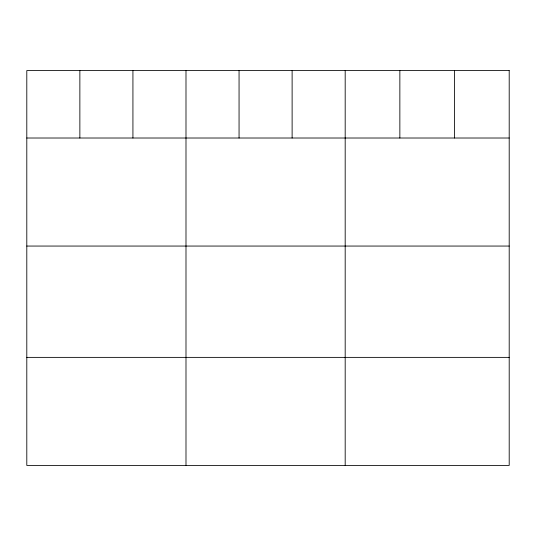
<?xml version="1.0" encoding="UTF-8"?>
<svg xmlns="http://www.w3.org/2000/svg" width="536" height="536" viewBox="0 0 536 536"><rect width="100%" height="100%" fill="white"/><g stroke="black" fill="none" stroke-linecap="round" stroke-linejoin="round"><path stroke-width="0.8" d="M26.8 138.013L509.2 138.013M26.8 246.058L509.2 246.058M26.8 357.378L509.2 357.378M454.528 70.578L454.528 138.013M399.856 70.578L399.856 138.013M345.184 70.578L345.184 465.422M292.12 70.578L292.12 138.013M239.056 70.578L239.056 138.013M185.992 70.578L185.992 465.422M132.928 70.578L132.928 138.013M79.864 70.578L79.864 138.013M509.2 70.578L26.8 70.578L26.8 465.422L509.2 465.422L509.2 70.578"/></g></svg>
